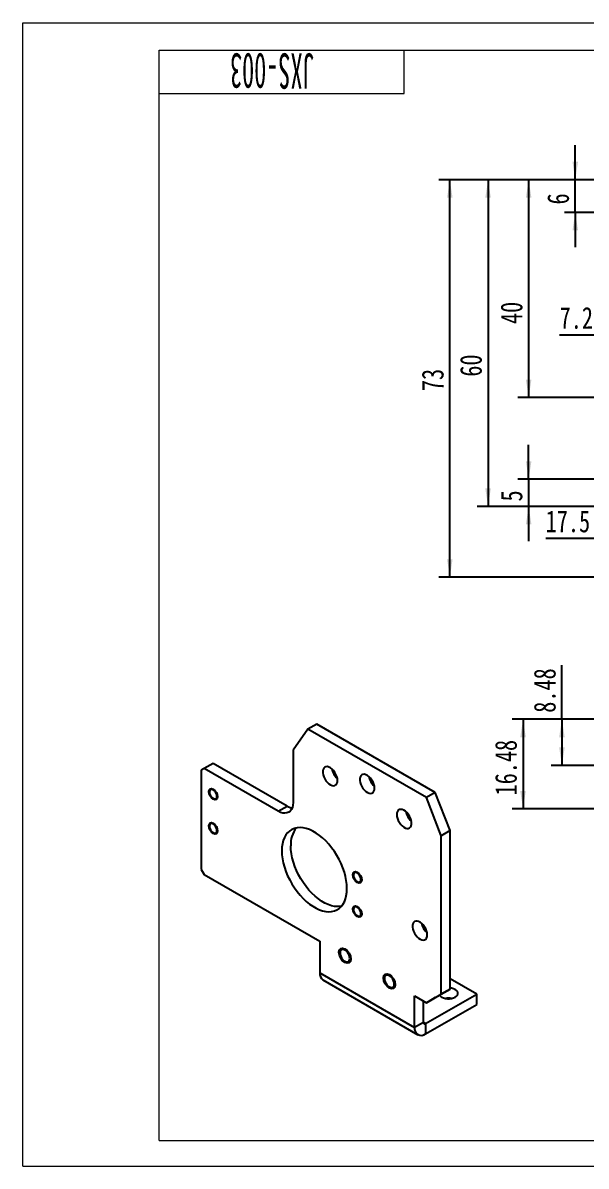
# Model space of a CAD drawing. Header units: millimetres. Extents: x 0 to 297, y 0 to 210.
# Drawn here: x 0 to 103.4, y 0 to 210 of the extents above; entities that cross this region are included whole.
import ezdxf

# ---------------------------------------------------------------- set-up
doc = ezdxf.new("R2010")
doc.units = ezdxf.units.MM
for name, color, linetype in [('02', 1, 'Continuous'), ('06', 5, 'Continuous'), ('12', 3, 'Continuous')]:
    doc.layers.add(name, color=color, linetype=linetype)
doc.styles.add('SLDTEXTSTYLE1', font='HYSWLONGFANGSONG.TTF')
doc.styles.add('SLDTEXTSTYLE4', font='HYSWLONGFANGSONG.TTF', dxfattribs={"width": 0.67})
doc.dimstyles.new('SLDDIMSTYLE0', dxfattribs={"dimtxt": 4, "dimasz": 3.302, "dimexe": 0, "dimexo": 0.0625, "dimgap": 1, "dimtad": 2, "dimrnd": 1e-09, "dimzin": 12, "dimdsep": 46, "dimtxsty": 'SLDTEXTSTYLE1', "dimsah": 1, "dimcen": 0.09, "dimadec": 0, "dimazin": 3, "dimtfac": 1, "dimtofl": 0, "dimtmove": 0, "dimatfit": 3, "dimfxl": 1, "dimfrac": 2, "dimtolj": 1, "dimtzin": 12, "dimarcsym": 0})
doc.dimstyles.new('SLDDIMSTYLE1', dxfattribs={"dimtxt": 4, "dimasz": 3.302, "dimexe": 0, "dimexo": 0.0625, "dimgap": 1, "dimtad": 2, "dimrnd": 1e-09, "dimzin": 12, "dimdsep": 46, "dimtxsty": 'SLDTEXTSTYLE1', "dimsah": 1, "dimcen": 0.09, "dimadec": 0, "dimazin": 3, "dimtfac": 1, "dimtmove": 0, "dimatfit": 0, "dimfxl": 1, "dimfrac": 2, "dimtolj": 1, "dimtzin": 12, "dimarcsym": 0})

# ---------------------------------------------------------------- blocks, each defined once
blk = doc.blocks.new('_D_2')
at = {"layer": '12', "transparency": 16777216}
for p, q in [((92.89, 126.17), (92.89, 132.52)), ((106.42, 126.17), (90.89, 126.17)), ((92.89, 126.17), (92.89, 121.17)), ((111.42, 121.17), (90.89, 121.17)), ((92.89, 121.17), (92.89, 114.82))]:
    blk.add_line(p, q, dxfattribs=at)
for points in [[(92.89, 126.17), (93.4, 129.48), (92.38, 129.48)], [(92.89, 121.17), (92.38, 117.87), (93.4, 117.87)]]:
    blk.add_solid(points, dxfattribs=at)
at = {"layer": '12', "transparency": 16777216, "insert": (87.73, 122.09, -10.5), "char_height": 4, "attachment_point": 1, "rotation": 90, "style": 'SLDTEXTSTYLE1'}
blk.add_mtext('5', dxfattribs=at)
blk = doc.blocks.new('_D_3')
at = {"layer": '12', "transparency": 16777216}
for p, q in [((111.42, 181.17), (83.44, 181.17)), ((85.44, 181.17), (85.44, 121.17)), ((111.42, 121.17), (83.44, 121.17))]:
    blk.add_line(p, q, dxfattribs=at)
for points in [[(85.44, 181.17), (84.93, 177.87), (85.94, 177.87)], [(85.44, 121.17), (85.94, 124.48), (84.93, 124.48)]]:
    blk.add_solid(points, dxfattribs=at)
at = {"layer": '12', "transparency": 16777216, "insert": (80.28, 145.01, -10.5), "char_height": 4, "attachment_point": 1, "rotation": 90, "style": 'SLDTEXTSTYLE1'}
blk.add_mtext('60', dxfattribs=at)
blk = doc.blocks.new('_D_6')
at = {"layer": '12', "transparency": 16777216}
for p, q in [((111.42, 181.17), (90.89, 181.17)), ((92.89, 181.17), (92.89, 141.17)), ((109.62, 141.17), (90.89, 141.17))]:
    blk.add_line(p, q, dxfattribs=at)
for points in [[(92.89, 181.17), (92.38, 177.87), (93.4, 177.87)], [(92.89, 141.17), (93.4, 144.48), (92.38, 144.48)]]:
    blk.add_solid(points, dxfattribs=at)
at = {"layer": '12', "transparency": 16777216, "insert": (87.73, 154.68, -10.5), "char_height": 4, "attachment_point": 1, "rotation": 90, "style": 'SLDTEXTSTYLE1'}
blk.add_mtext('40', dxfattribs=at)
blk = doc.blocks.new('_D_7')
at = {"layer": '12', "transparency": 16777216}
for p, q in [((101.45, 181.17), (101.45, 187.52)), ((111.42, 181.17), (99.45, 181.17)), ((101.45, 175.17), (101.45, 181.17)), ((127.42, 175.17), (99.45, 175.17)), ((101.45, 175.17), (101.45, 168.82))]:
    blk.add_line(p, q, dxfattribs=at)
for points in [[(101.45, 181.17), (101.96, 184.48), (100.94, 184.48)], [(101.45, 175.17), (100.94, 171.87), (101.96, 171.87)]]:
    blk.add_solid(points, dxfattribs=at)
at = {"layer": '12', "transparency": 16777216, "insert": (96.3, 176.64, -10.5), "char_height": 4, "attachment_point": 1, "rotation": 90, "style": 'SLDTEXTSTYLE1'}
blk.add_mtext('6', dxfattribs=at)
blk = doc.blocks.new('_D_13')
at = {"layer": '12', "transparency": 16777216}
for p, q in [((111.42, 181.17), (76.42, 181.17)), ((78.42, 108.17), (78.42, 181.17)), ((115.42, 108.17), (76.42, 108.17))]:
    blk.add_line(p, q, dxfattribs=at)
for points in [[(78.42, 181.17), (77.91, 177.87), (78.92, 177.87)], [(78.42, 108.17), (78.92, 111.48), (77.91, 111.48)]]:
    blk.add_solid(points, dxfattribs=at)
at = {"layer": '12', "transparency": 16777216, "insert": (73.26, 142.36, -10.5), "char_height": 4, "attachment_point": 1, "rotation": 90, "style": 'SLDTEXTSTYLE1'}
blk.add_mtext('73', dxfattribs=at)
blk = doc.blocks.new('_D_15')
at = {"layer": '12', "transparency": 16777216}
for p, q in [((113.62, 141.17), (113.62, 154.65)), ((106.42, 152.65), (98.58, 152.65)), ((106.42, 152.65), (113.62, 152.65))]:
    blk.add_line(p, q, dxfattribs=at)
for points in [[(106.42, 152.65), (109.72, 152.14), (109.72, 153.16)], [(113.62, 152.65), (110.31, 153.16), (110.31, 152.14)]]:
    blk.add_solid(points, dxfattribs=at)
at = {"layer": '12', "transparency": 16777216, "insert": (98.58, 157.81, -10.5), "char_height": 4, "attachment_point": 1, "style": 'SLDTEXTSTYLE1'}
blk.add_mtext('7.2', dxfattribs=at)
blk = doc.blocks.new('_D_24')
at = {"layer": '12', "transparency": 16777216}
for p, q in [((106.42, 126.17), (106.42, 113.27)), ((123.92, 121.17), (123.92, 113.27)), ((106.42, 115.27), (96.02, 115.27)), ((106.42, 115.27), (123.92, 115.27))]:
    blk.add_line(p, q, dxfattribs=at)
for points in [[(106.42, 115.27), (109.72, 114.76), (109.72, 115.78)], [(123.92, 115.27), (120.61, 115.78), (120.61, 114.76)]]:
    blk.add_solid(points, dxfattribs=at)
at = {"layer": '12', "transparency": 16777216, "insert": (96.02, 120.43, -10.5), "char_height": 4, "attachment_point": 1, "style": 'SLDTEXTSTYLE1'}
blk.add_mtext('17.5', dxfattribs=at)
blk = doc.blocks.new('_D_30')
at = {"layer": '12', "transparency": 16777216}
for p, q in [((99, 82.09), (99, 92.04)), ((106.42, 82.09), (97, 82.09)), ((99, 82.09), (99, 73.61)), ((126.42, 73.61), (97, 73.61))]:
    blk.add_line(p, q, dxfattribs=at)
for points in [[(99, 82.09), (98.49, 78.79), (99.51, 78.79)], [(99, 73.61), (99.51, 76.91), (98.49, 76.91)]]:
    blk.add_solid(points, dxfattribs=at)
at = {"layer": '12', "transparency": 16777216, "insert": (93.84, 83.28, 1.5), "char_height": 4, "attachment_point": 1, "rotation": 90, "style": 'SLDTEXTSTYLE1'}
blk.add_mtext('8.48', dxfattribs=at)
blk = doc.blocks.new('_D_31')
at = {"layer": '12', "transparency": 16777216}
for p, q in [((106.42, 82.09), (89.86, 82.09)), ((91.86, 82.09), (91.86, 65.61)), ((116.67, 65.61), (89.86, 65.61))]:
    blk.add_line(p, q, dxfattribs=at)
for points in [[(91.86, 82.09), (91.35, 78.79), (92.37, 78.79)], [(91.86, 65.61), (92.37, 68.91), (91.35, 68.91)]]:
    blk.add_solid(points, dxfattribs=at)
at = {"layer": '12', "transparency": 16777216, "insert": (86.71, 68.09, 1.5), "char_height": 4, "attachment_point": 1, "rotation": 90, "style": 'SLDTEXTSTYLE1'}
blk.add_mtext('16.48', dxfattribs=at)

msp = doc.modelspace()

# ---------------------------------------------------------------- linework, layer by layer
for p, q in [((52.35, 80.269), (49.631, 76.399)), ((53.982, 81.211), (52.35, 80.269)), ((74.107, 67.709), (52.35, 80.269)), ((75.739, 68.651), (53.982, 81.211)), ((49.631, 76.399), (49.631, 66.764)), ((34.944, 73.986), (33.313, 73.044)), ((48.543, 66.136), (34.944, 73.986)), ((33.313, 73.044), (32.769, 72.73)), ((32.769, 72.73), (32.769, 54.515)), ((46.911, 65.194), (33.313, 73.044)), ((75.739, 68.651), (74.107, 67.709)), ((76.827, 60.699), (74.107, 67.709)), ((78.459, 61.641), (75.739, 68.651)), ((46.911, 65.194), (48.543, 66.136)), ((78.459, 61.641), (76.827, 60.699)), ((78.459, 32.535), (78.459, 61.641)), ((76.827, 31.593), (76.827, 60.699)), ((32.769, 54.515), (33.313, 53.573)), ((33.313, 53.573), (54.526, 41.326)), ((54.526, 41.326), (54.526, 35.508)), ((54.526, 35.508), (71.932, 25.46)), ((55.121, 34.192), (72.527, 24.144)), ((83.354, 31.591), (78.459, 34.417)), ((73.964, 26.171), (83.354, 31.591)), ((74.107, 30.022), (76.827, 31.593)), ((75.739, 30.964), (78.459, 32.535)), ((78.459, 32.535), (76.827, 31.593)), ((83.354, 29.707), (83.354, 31.591)), ((71.932, 31.278), (74.107, 30.022)), ((71.932, 25.46), (71.932, 31.278)), ((73.563, 26.402), (73.563, 30.336)), ((73.964, 24.286), (83.354, 29.707)), ((75.739, 30.964), (74.107, 30.022)), ((73.563, 26.402), (71.932, 25.46)), ((73.964, 26.171), (73.563, 26.402)), ((73.964, 26.171), (73.964, 24.286))]:
    msp.add_line(p, q)
at = {"flags": 128}
for points in [[(57.789, 70.848), (57.758, 71.204), (57.664, 71.58), (57.512, 71.958), (57.31, 72.321), (57.067, 72.652), (56.793, 72.936), (56.503, 73.158), (56.21, 73.309), (55.926, 73.382), (55.667, 73.373), (55.442, 73.283), (55.264, 73.115), (55.141, 72.878), (55.078, 72.583), (55.078, 72.243), (55.141, 71.875), (55.264, 71.496), (55.442, 71.123), (55.667, 70.774), (55.926, 70.465), (56.21, 70.21), (56.503, 70.022), (56.793, 69.91), (57.067, 69.878), (57.31, 69.928), (57.512, 70.058), (57.664, 70.261), (57.758, 70.529), (57.789, 70.848)], [(64.589, 69.435), (64.557, 69.791), (64.463, 70.167), (64.311, 70.546), (64.109, 70.909), (63.866, 71.24), (63.593, 71.523), (63.302, 71.746), (63.009, 71.897), (62.725, 71.969), (62.466, 71.96), (62.242, 71.87), (62.064, 71.702), (61.94, 71.465), (61.877, 71.17), (61.877, 70.831), (61.94, 70.463), (62.064, 70.083), (62.242, 69.71), (62.466, 69.361), (62.725, 69.052), (63.009, 68.798), (63.302, 68.61), (63.593, 68.497), (63.866, 68.465), (64.109, 68.515), (64.311, 68.645), (64.463, 68.848), (64.557, 69.116), (64.589, 69.435)], [(35.643, 67.93), (35.613, 68.179), (35.525, 68.44), (35.387, 68.691), (35.212, 68.91), (35.014, 69.076), (34.812, 69.175), (34.624, 69.198), (34.465, 69.144), (34.351, 69.017), (34.291, 68.827), (34.291, 68.593), (34.351, 68.335), (34.465, 68.076), (34.624, 67.839), (34.812, 67.644), (35.014, 67.51), (35.212, 67.448), (35.387, 67.464), (35.525, 67.556), (35.613, 67.716), (35.643, 67.93)], [(49.631, 66.764), (49.597, 66.292), (49.497, 65.871), (49.334, 65.51), (49.111, 65.218), (48.834, 65.003), (48.509, 64.871), (48.146, 64.823), (47.751, 64.862), (47.336, 64.987), (46.911, 65.194)], [(68.668, 64.568), (68.7, 64.212), (68.794, 63.836), (68.945, 63.457), (69.148, 63.094), (69.391, 62.763), (69.664, 62.48), (69.954, 62.257), (70.248, 62.106), (70.531, 62.033), (70.791, 62.042), (71.015, 62.133), (71.193, 62.301), (71.317, 62.537), (71.38, 62.833), (71.38, 63.172), (71.317, 63.54), (71.193, 63.92), (71.015, 64.293), (70.791, 64.642), (70.531, 64.951), (70.248, 65.205), (69.954, 65.393), (69.664, 65.506), (69.391, 65.538), (69.148, 65.488), (68.945, 65.358), (68.794, 65.155), (68.7, 64.887), (68.668, 64.568)], [(35.643, 61.649), (35.613, 61.897), (35.525, 62.159), (35.387, 62.41), (35.212, 62.629), (35.014, 62.795), (34.812, 62.894), (34.624, 62.917), (34.465, 62.863), (34.351, 62.735), (34.291, 62.546), (34.291, 62.312), (34.351, 62.054), (34.465, 61.795), (34.624, 61.557), (34.812, 61.363), (35.014, 61.229), (35.212, 61.167), (35.387, 61.183), (35.525, 61.275), (35.613, 61.435), (35.643, 61.649)], [(47.564, 57.908), (47.594, 57.191), (47.686, 56.446), (47.838, 55.681), (48.049, 54.903), (48.315, 54.121), (48.636, 53.342), (49.007, 52.574), (49.425, 51.826), (49.884, 51.104), (50.382, 50.417), (50.912, 49.772), (51.469, 49.174), (52.047, 48.631), (52.641, 48.147), (53.244, 47.728), (53.85, 47.378), (54.453, 47.101), (55.047, 46.899), (55.625, 46.775), (56.182, 46.73), (56.712, 46.763), (57.209, 46.876), (57.669, 47.066), (58.087, 47.333), (58.458, 47.672), (58.778, 48.081), (59.045, 48.555), (59.256, 49.09), (59.408, 49.68), (59.499, 50.318), (59.53, 51), (59.499, 51.716), (59.408, 52.461), (59.256, 53.226), (59.045, 54.004), (58.778, 54.787), (58.458, 55.566), (58.087, 56.333), (57.669, 57.082), (57.209, 57.803), (56.712, 58.49), (56.182, 59.136), (55.625, 59.733), (55.047, 60.277), (54.453, 60.76), (53.85, 61.179), (53.244, 61.529), (52.641, 61.806), (52.047, 62.008), (51.469, 62.132), (50.912, 62.178), (50.382, 62.144), (49.884, 62.032), (49.425, 61.841), (49.007, 61.575), (48.636, 61.236), (48.315, 60.827), (48.049, 60.353), (47.838, 59.818), (47.686, 59.228), (47.594, 58.589), (47.564, 57.908)], [(58.514, 47.734), (58.344, 47.705), (57.814, 47.672), (57.257, 47.717), (56.678, 47.841), (56.085, 48.043), (55.482, 48.321), (54.876, 48.67), (54.273, 49.089), (53.679, 49.573), (53.101, 50.116), (52.544, 50.714), (52.014, 51.359), (51.516, 52.046), (51.056, 52.768), (50.639, 53.516), (50.268, 54.284), (49.947, 55.063), (49.68, 55.845), (49.47, 56.623), (49.318, 57.388), (49.226, 58.133), (49.195, 58.85)], [(62.095, 52.66), (62.064, 52.909), (61.977, 53.17), (61.839, 53.421), (61.663, 53.64), (61.466, 53.806), (61.263, 53.905), (61.075, 53.928), (60.916, 53.874), (60.802, 53.747), (60.742, 53.557), (60.742, 53.323), (60.802, 53.065), (60.916, 52.806), (61.075, 52.569), (61.263, 52.374), (61.466, 52.24), (61.663, 52.178), (61.839, 52.194), (61.977, 52.286), (62.064, 52.446), (62.095, 52.66)], [(62.095, 46.379), (62.064, 46.628), (61.977, 46.889), (61.839, 47.14), (61.663, 47.359), (61.466, 47.525), (61.263, 47.624), (61.075, 47.647), (60.916, 47.593), (60.802, 47.465), (60.742, 47.276), (60.742, 47.042), (60.802, 46.784), (60.916, 46.525), (61.075, 46.287), (61.263, 46.093), (61.466, 45.959), (61.663, 45.897), (61.839, 45.913), (61.977, 46.005), (62.064, 46.165), (62.095, 46.379)], [(74.271, 42.49), (74.239, 42.846), (74.145, 43.222), (73.993, 43.601), (73.791, 43.964), (73.548, 44.295), (73.274, 44.578), (72.984, 44.801), (72.691, 44.952), (72.407, 45.025), (72.148, 45.015), (71.923, 44.925), (71.746, 44.757), (71.622, 44.521), (71.559, 44.225), (71.559, 43.886), (71.622, 43.518), (71.746, 43.138), (71.923, 42.765), (72.148, 42.416), (72.407, 42.107), (72.691, 41.853), (72.984, 41.665), (73.274, 41.552), (73.548, 41.52), (73.791, 41.57), (73.993, 41.7), (74.145, 41.903), (74.239, 42.171), (74.271, 42.49)], [(60.047, 38.139), (60.016, 38.425), (59.927, 38.727), (59.784, 39.024), (59.598, 39.296), (59.382, 39.524), (59.149, 39.694), (58.917, 39.793), (58.701, 39.814), (58.515, 39.757), (58.372, 39.624), (58.282, 39.426), (58.252, 39.175), (58.282, 38.89), (58.372, 38.588), (58.515, 38.291), (58.701, 38.019), (58.917, 37.79), (59.149, 37.621), (59.382, 37.522), (59.598, 37.501), (59.784, 37.558), (59.927, 37.69), (60.016, 37.889), (60.047, 38.139)], [(68.206, 33.429), (68.175, 33.715), (68.085, 34.017), (67.943, 34.314), (67.757, 34.586), (67.541, 34.814), (67.308, 34.984), (67.076, 35.082), (66.859, 35.104), (66.674, 35.047), (66.531, 34.914), (66.441, 34.716), (66.411, 34.465), (66.441, 34.18), (66.531, 33.878), (66.674, 33.581), (66.859, 33.309), (67.076, 33.08), (67.308, 32.911), (67.541, 32.812), (67.757, 32.791), (67.943, 32.848), (68.085, 32.98), (68.175, 33.179), (68.206, 33.429)], [(76.952, 31.035), (77.255, 30.896), (77.604, 30.799), (77.982, 30.749), (78.369, 30.749), (78.747, 30.799), (79.096, 30.896), (79.399, 31.035), (79.641, 31.21), (79.809, 31.412), (79.895, 31.63), (79.895, 31.854), (79.809, 32.072), (79.641, 32.273), (79.399, 32.448), (79.096, 32.588), (78.747, 32.685), (78.459, 32.727)]]:
    msp.add_lwpolyline(points, dxfattribs=at)
for centre, radius, start, end in [((59.779, 73.566), 3.097, 190.81345, 229.18117), ((66.578, 72.154), 3.097, 190.81345, 229.18117), ((49.917, 68.395), 2.645, 238.68689, 260.22323), ((73.375, 65.715), 3.095, 190.79481, 229.19981), ((54.092, 59.117), 4.904, 142.30377, 183.12212), ((76.26, 45.209), 3.097, 190.81345, 229.18117), ((55.963, 35.365), 1.444, 174.33758, 234.35024), ((77.436, 31.973), 1.056, 211.36123, 242.682), ((78.175, 27.955), 2.902, 78.54976, 101.45024), ((73.177, 25.27), 1.26, 171.31468, 308.67457), ((73.808, 26.362), 0.247, 170.78596, 309.20329)]:
    msp.add_arc(centre, radius, start, end)
at = {"layer": '02', "flags": 128}
for points in [[(34.964, 67.38), (34.651, 67.632), (34.387, 67.989), (34.21, 68.397), (34.148, 68.793), (34.21, 69.118), (34.387, 69.321), (34.651, 69.373), (34.964, 69.264), (35.276, 69.012), (35.54, 68.655), (35.717, 68.248), (35.779, 67.851), (35.717, 67.527), (35.54, 67.323), (35.276, 67.272), (34.964, 67.38)], [(34.964, 61.099), (34.651, 61.351), (34.387, 61.708), (34.21, 62.116), (34.148, 62.512), (34.21, 62.837), (34.387, 63.04), (34.651, 63.092), (34.964, 62.983), (35.276, 62.731), (35.54, 62.374), (35.717, 61.967), (35.779, 61.57), (35.717, 61.245), (35.54, 61.042), (35.276, 60.99), (34.964, 61.099)], [(61.415, 52.11), (61.103, 52.362), (60.838, 52.719), (60.661, 53.127), (60.599, 53.523), (60.661, 53.848), (60.838, 54.052), (61.103, 54.103), (61.415, 53.994), (61.727, 53.742), (61.992, 53.385), (62.169, 52.978), (62.231, 52.581), (62.169, 52.257), (61.992, 52.053), (61.727, 52.002), (61.415, 52.11)], [(61.415, 45.829), (61.103, 46.081), (60.838, 46.438), (60.661, 46.846), (60.599, 47.242), (60.661, 47.567), (60.838, 47.77), (61.103, 47.822), (61.415, 47.713), (61.727, 47.461), (61.992, 47.104), (62.169, 46.697), (62.231, 46.3), (62.169, 45.975), (61.992, 45.772), (61.727, 45.72), (61.415, 45.829)], [(59.149, 37.401), (58.733, 37.737), (58.38, 38.213), (58.144, 38.757), (58.061, 39.285), (58.144, 39.718), (58.38, 39.99), (58.733, 40.058), (59.149, 39.914), (59.566, 39.578), (59.919, 39.102), (60.154, 38.558), (60.237, 38.029), (60.154, 37.596), (59.919, 37.325), (59.566, 37.256), (59.149, 37.401)], [(67.308, 32.691), (66.892, 33.027), (66.539, 33.503), (66.303, 34.047), (66.22, 34.575), (66.303, 35.008), (66.539, 35.28), (66.892, 35.348), (67.308, 35.204), (67.725, 34.868), (68.077, 34.392), (68.313, 33.848), (68.396, 33.319), (68.313, 32.886), (68.077, 32.615), (67.725, 32.546), (67.308, 32.691)]]:
    msp.add_lwpolyline(points, dxfattribs=at)
at = {"layer": '06', "color": 5, "linetype": 'Continuous', "lineweight": 0, "true_color": 0x0000ff}
for p, q in [((0.011, 0), (0.011, 210)), ((0.011, 210), (297.011, 210)), ((25.011, 4.693), (25.011, 205)), ((25.011, 205), (292.011, 205)), ((70.011, 197), (70.011, 205)), ((25.011, 197), (70.011, 197)), ((25.011, 4.693), (292.011, 4.693)), ((0.011, 0), (297.011, 0))]:
    msp.add_line(p, q, dxfattribs=at)

# ---------------------------------------------------------------- texts
at = {"layer": '12', "insert": (45.822, 197.897), "char_height": 6.5, "attachment_point": 2, "rotation": 180, "style": 'SLDTEXTSTYLE4'}
msp.add_mtext('JXS-003', dxfattribs=at)

# ---------------------------------------------------------------- dimensions: what is measured, and where the dimension line sits
at = {"layer": '12'}
for base, p1, p2, dimstyle, picture, middle in [((98.976, 181.173), (131.416, 175.173), (111.416, 181.173), 'SLDDIMSTYLE1', '_D_7', (98.976, 178.392)), ((78.416, 181.173), (115.416, 108.173), (111.416, 181.173), 'SLDDIMSTYLE0', '_D_13', (78.416, 144.985)), ((82.961, 121.173), (111.416, 181.173), (111.416, 121.173), 'SLDDIMSTYLE0', '_D_3', (82.961, 147.639)), ((90.416, 141.173), (111.416, 181.173), (113.616, 141.173), 'SLDDIMSTYLE0', '_D_6', (90.416, 157.313)), ((90.416, 121.173), (106.416, 126.173), (111.416, 121.173), 'SLDDIMSTYLE1', '_D_2', (90.416, 123.84)), ((98.998, 73.608), (106.416, 82.087), (126.416, 73.608), 'SLDDIMSTYLE0', '_D_30', (98.998, 87.661)), ((91.862, 65.608), (106.416, 82.087), (116.666, 65.608), 'SLDDIMSTYLE0', '_D_31', (91.862, 73.345))]:
    dim = msp.add_linear_dim(base=base, p1=p1, p2=p2, angle=90, dimstyle=dimstyle, dxfattribs=at)
    dim.commit()
    dim.dimension.update_dxf_attribs({"geometry": picture, "text_midpoint": middle, "dimtype": 160})
for base, p1, p2, picture, middle in [((113.616, 152.652), (106.416, 172.513), (113.616, 141.173), '_D_15', (102.082, 152.652)), ((123.916, 115.27), (106.416, 126.173), (123.916, 121.173), '_D_24', (100.397, 115.27))]:
    dim = msp.add_linear_dim(base=base, p1=p1, p2=p2, dimstyle='SLDDIMSTYLE0', dxfattribs=at)
    dim.commit()
    dim.dimension.update_dxf_attribs({"geometry": picture, "text_midpoint": middle, "dimtype": 160})

doc.saveas('drawing.dxf')
